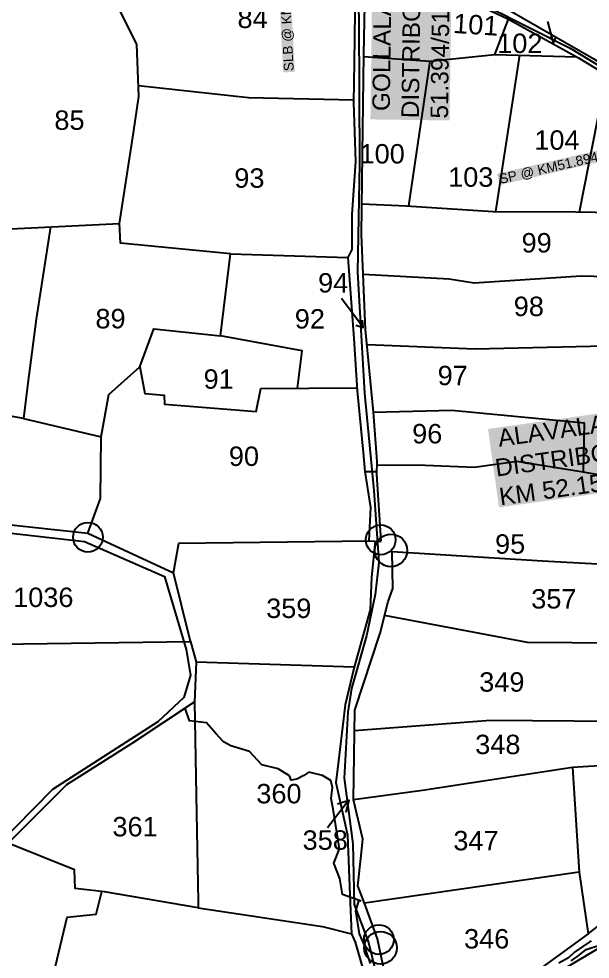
# Model space of a CAD drawing. Header units: inches. Extents: x 206739 to 240559, y 1587423 to 1599564.
# Drawn here: x 210482 to 211071, y 1591389 to 1592358 of the extents above; entities that cross this region are included whole.
import ezdxf

# ---------------------------------------------------------------- set-up
doc = ezdxf.new("R2010")
doc.units = ezdxf.units.IN
doc.header["$MEASUREMENT"] = 0
for name, color, linetype in [('BOUNDRY STONES', 240, 'Continuous'), ('PLOTS', 7, 'Continuous'), ('PLOTS NO', 7, 'Continuous'), ('ROADS', 1, 'Continuous'), ('STREAMS', 4, 'Continuous'), ('STRUCTURE', 5, 'Continuous')]:
    doc.layers.add(name, color=color, linetype=linetype)
doc.styles.get("Standard").update_dxf_attribs({"font": 'arial.ttf'})

msp = doc.modelspace()

# ---------------------------------------------------------------- linework, layer by layer
at = {"layer": 'BOUNDRY STONES', "color": 1}
for centre, radius in [((210553.04404, 1591823.75341), 15.3359), ((210854.66728, 1591821.11643), 15.3359), ((210865.2403, 1591810.1801), 16.76736), ((210852.81755, 1591409.25989), 15.3359), ((210854.55632, 1591400.88601), 16.76736)]:
    msp.add_circle(centre, radius, dxfattribs=at)
at = {"layer": 'PLOTS'}
for points in [[(209907.04102, 1592922.25577), (209988.11636, 1592914.02976), (210073.15037, 1592883.86769), (210173.66562, 1592827.362), (210285.52593, 1592782.92186), (210346.83629, 1592757.21038), (210377.87438, 1592744.61156), (210426.94269, 1592720.13912), (210450.6377, 1592692.20046), (210496.3426, 1592637.42399), (210595.74317, 1592575.88513), (210650.62696, 1592527.08667), (210690.26719, 1592492.1427), (210668.8921, 1592468.62752), (210754.88292, 1592444.08), (210832.50041, 1592426.42878), (210909.87141, 1592393.88206), (210986.23585, 1592357.63125), (211058.49328, 1592317.72813), (211154.99305, 1592258.96155), (211210.24404, 1592219.399), (211322.64867, 1592152.20777), (211447.12032, 1592070.7248)], [(210602.64458, 1592585.57262), (210662.18575, 1592533.68914), (210704.44608, 1592499.36584), (210799.13415, 1592444.58741), (210868.27663, 1592420.80839), (210970.57743, 1592374.37224), (210986.97606, 1592366.92861), (211074.18061, 1592316.51156), (211135.5956, 1592277.95608), (211209.79209, 1592229.08108), (211305.72623, 1592170.20663), (211378.48037, 1592125.89657), (211449.03985, 1592077.4562)], [(210217.46108, 1592196.88393), (210282.66275, 1592193.92866), (210284.45792, 1592161.91046), (210328.19311, 1592150.73058), (210417.73925, 1592145.6869), (210427.29456, 1592138.43846), (210434.65655, 1592140.85015), (210452.20816, 1592140.43642), (210585.50339, 1592147.05098), (210599.81689, 1592240.45622), (210605.55575, 1592277.90612), (210603.50139, 1592331.81581), (210567.5275, 1592402.7237), (210587.49945, 1592443.81845), (210661.96258, 1592436.28866), (210668.8921, 1592468.62752)], [(210824.18534, 1592428.31973), (210828.14765, 1592364.78009), (210827.49072, 1592312.75445), (210826.80968, 1592271.80027), (210828.82618, 1592210.91486), (210824.86575, 1592156.27743), (210824.9037, 1592120.22056), (210820.7098, 1592111.94242), (210826.85954, 1592028.61281), (210830.27841, 1591974.66092), (210836.67582, 1591911.07526), (210838.2388, 1591891.62583), (210843.9851, 1591854.30902), (210842.57347, 1591820.08405), (210855.20872, 1591819.5629)], [(210855.16751, 1591820.0891), (210850.81917, 1591888.85765), (210850.98119, 1591901.72041), (210847.09442, 1591952.72464), (210839.12067, 1592037.63757), (210834.91928, 1592135.6191), (210835.96352, 1592218.8164), (210837.24625, 1592321.01405), (210839.39064, 1592423.53035)], [(210415.22411, 1592405.64203), (210402.54602, 1592367.19808), (210384.498, 1592312.47082), (210358.30074, 1592239.71048), (210328.19311, 1592150.73058), (210321.14946, 1592086.492), (210314.97175, 1592012.34349), (210312.05303, 1591977.31134), (210308.5822, 1591887.6959), (210307.34486, 1591855.74819), (210407.12706, 1591843.85961), (210552.79125, 1591828.01564), (210641.10672, 1591787.20762), (210646.61779, 1591817.84454), (210842.57347, 1591820.08405)], [(210837.21928, 1592318.86514), (210905.31758, 1592314.38743), (210972.20631, 1592321.23027), (210986.23585, 1592357.63125)], [(210972.20631, 1592321.23027), (211056.68545, 1592318.72648)], [(210973.14087, 1592159.30353), (210997.84789, 1592320.47031)], [(210905.31758, 1592314.38743), (210883.43682, 1592165.15477)], [(211059.32907, 1592159.0972), (211087.43286, 1592300.10446)], [(210826.84661, 1592274.02136), (210718.5469, 1592276.48907), (210605.13551, 1592288.93374)], [(210835.31692, 1592167.29963), (210880.85887, 1592165.32813), (210970.37554, 1592159.30817), (211055.8453, 1592159.16453), (211194.24132, 1592156.48992), (211207.81058, 1592221.14148)], [(210486.48278, 1591946.16288), (210312.05303, 1591977.31134), (210211.47023, 1591988.41583), (210121.03627, 1591995.44844), (210128.28657, 1592090.29578), (210137.11893, 1592173.27907), (210137.10984, 1592206.27065), (210155.39584, 1592207.82104)], [(210514.42961, 1592143.52406), (210499.84149, 1592048.28111), (210491.21812, 1591982.36137), (210486.48278, 1591946.16288), (210566.69807, 1591927.24555)], [(210700.03828, 1592115.59326), (210586.56836, 1592126.77641), (210585.56212, 1592147.0539)], [(210769.06299, 1591977.32378), (210773.64383, 1592015.75919), (210689.45958, 1592031.13904), (210700.03828, 1592115.59326), (210820.7098, 1592111.94242)], [(211179.76871, 1592089.58775), (211061.28459, 1592092.57131), (210950.85563, 1592085.55494), (210925.29494, 1592089.53027), (210836.68381, 1592094.46812)], [(210606.53975, 1591999.45378), (210621.00849, 1592038.35655), (210689.45958, 1592031.13904)], [(210840.55338, 1592022.38062), (210952.11631, 1592018.03318), (211085.54264, 1592020.95088), (211127.76292, 1592024.77539), (211167.35302, 1592023.26509)], [(210552.79125, 1591828.01564), (210565.88536, 1591863.59919), (210566.69807, 1591927.24555), (210574.60388, 1591970.91719), (210606.53975, 1591999.45378), (210611.6004, 1591971.96292), (210631.68914, 1591969.98218), (210631.79119, 1591960.91054), (210726.29765, 1591953.4269), (210731.13798, 1591977.12172), (210830.08906, 1591977.6489)], [(210847.09442, 1591952.72464), (210927.88132, 1591954.53575), (211064.13706, 1591941.75883), (211063.24291, 1591890.92966)], [(211223.68193, 1591860.0638), (211144.37134, 1591875.18589), (211102.55254, 1591877.84968), (211082.69726, 1591887.36031), (211063.24291, 1591890.92966), (210995.05951, 1591901.78898), (210951.22795, 1591895.69237), (210900.3623, 1591897.52031), (210850.93613, 1591898.14287)], [(210838.2388, 1591891.62583), (210850.85204, 1591891.46696)], [(211003.77063, 1591355.58136), (211072.88153, 1591396.52388), (211126.80792, 1591428.46961), (211183.88899, 1591443.27561), (211245.94879, 1591460.53786), (211264.78961, 1591465.77853), (211286.2811, 1591494.79184), (211338.7465, 1591510.96343), (211345.83182, 1591521.80036), (211371.18563, 1591538.70077), (211385.63146, 1591562.27298), (211469.39208, 1591666.96876), (211488.62029, 1591683.72491), (211515.4469, 1591700.32446), (211540.05364, 1591700.54817), (211555.05905, 1591684.68386), (211569.88616, 1591716.32268), (211612.13159, 1591751.03696), (211674.35773, 1591802.07139), (211789.62862, 1591849.66998), (211855.28495, 1591869.4678), (211981.56402, 1591808.85163)], [(210848.8911, 1591819.82347), (210845.04693, 1591782.71927), (210843.64106, 1591749.01672), (210827.18887, 1591689.81763), (210818.03315, 1591651.28372), (210810.88415, 1591590.82366), (210808.34295, 1591570.96534), (210816.54906, 1591534.10767), (210820.40858, 1591516.7727), (210822.91735, 1591455.40328), (210824.56643, 1591415.06378), (210828.52054, 1591406.70764), (210841.6869, 1591360.37571)], [(210861.85421, 1591359.43253), (210851.28261, 1591410.179), (210838.02644, 1591446.90412), (210831.19288, 1591464.56962), (210834.68302, 1591495.7469), (210836.24038, 1591512.66697), (210826.60803, 1591553.13762), (210828.1266, 1591645.66273), (210854.00309, 1591725.07107), (210862.46056, 1591757.54895), (210867.24821, 1591771.0399), (210866.37326, 1591809.04652), (211021.44716, 1591799.3686), (211178.82485, 1591791.04516)], [(210387.65801, 1591712.57682), (210658.60811, 1591716.25564), (210641.10672, 1591787.20762)], [(211097.91289, 1591714.64563), (211006.03015, 1591715.36463), (210858.73971, 1591743.26036)], [(210658.60811, 1591716.25564), (210664.40576, 1591695.0111), (210662.934, 1591654.17783), (210664.62684, 1591557.56449), (210666.54027, 1591448.36123), (210666.65396, 1591441.87297), (210570.05681, 1591458.55226), (210539.79548, 1591462.08062), (210539.28272, 1591481.2836), (210470.77441, 1591508.7767), (210531.43254, 1591569.1727), (210598.67792, 1591611.52184), (210662.934, 1591654.17783)], [(210827.18887, 1591689.81763), (210664.40576, 1591695.0111)], [(210827.78502, 1591624.8503), (210967.9278, 1591635.41694), (211097.13644, 1591634.1703)], [(211096.7033, 1591589.27698), (211052.41124, 1591586.73953), (210897.5924, 1591562.95898), (210826.60803, 1591553.13762)], [(211052.41124, 1591586.73953), (211059.08993, 1591478.61276), (210838.02644, 1591446.90412)], [(211059.08993, 1591478.61276), (211068.50779, 1591415.27785), (211169.95596, 1591494.39512)], [(210211.0168, 1591388.40727), (210314.82487, 1591390.64025), (210324.24504, 1591378.26234), (210435.29989, 1591377.83333), (210514.38758, 1591360.16464), (210531.78488, 1591432.42476), (210561.53401, 1591435.48263), (210567.27399, 1591458.87672)], [(210666.65396, 1591441.87297), (210794.57267, 1591422.76142), (210824.56643, 1591415.06378)], [(211068.50779, 1591415.27785), (211009.33116, 1591372.20719), (210984.34624, 1591358.14126), (210932.9451, 1591349.51638), (210865.83756, 1591339.268)]]:
    msp.add_lwpolyline(points, dxfattribs=at)
at = {"layer": 'PLOTS NO'}
for points in [[(211032.58124, 1592333.10626), (211026.99237, 1592355.11697)], [(211029.80874, 1592339.74973), (211032.58124, 1592333.10626), (211034.59204, 1592337.88085)], [(210836.4533, 1592039.72334), (210814.40045, 1592069.62642)], [(210829.12803, 1592042.30413), (210836.4533, 1592039.72334), (210836.07714, 1592047.5492)], [(210821.66655, 1591552.94332), (210799.95882, 1591524.54222)], [(210810.10279, 1591549.19291), (210821.66655, 1591552.94332), (210818.88474, 1591540.26184)]]:
    msp.add_lwpolyline(points, dxfattribs=at)
at = {"layer": 'ROADS', "color": 1}
for points in [[(209907.34033, 1592927.46362), (209983.7727, 1592922.18602), (210041.04192, 1592902.75956), (210129.25209, 1592865.01822), (210236.56306, 1592812.22752), (210328.02931, 1592771.38518), (210435.21072, 1592723.52556), (210477.91833, 1592667.97503), (210500.94716, 1592638.02103), (210591.43955, 1592586.32806), (210685.06226, 1592507.2369), (210786.78453, 1592442.69135), (210849.84554, 1592423.32141), (210922.56947, 1592392.13004), (211049.71694, 1592327.60779), (211138.51865, 1592273.55858), (211234.7367, 1592209.04618), (211373.89084, 1592125.11653), (211448.01556, 1592073.86421)], [(209976.80732, 1591832.82181), (210002.23601, 1591837.42251), (210052.98442, 1591823.47849), (210225.83015, 1591839.8696), (210330.09604, 1591849.75723), (210388.77444, 1591837.52321), (210549.62708, 1591819.47089), (210631.97893, 1591783.32227), (210654.09746, 1591708.0058), (210658.72017, 1591681.63506), (210651.71982, 1591658.70373), (210625.07316, 1591633.56511), (210516.51643, 1591563.83419), (210438.9793, 1591485.37813), (210337.16299, 1591424.6786), (210256.56423, 1591443.17696), (210204.25052, 1591428.63657), (210192.26619, 1591445.38265), (210143.95943, 1591514.23059), (210122.34255, 1591579.91538), (210085.09756, 1591662.06973), (210010.28203, 1591725.65443), (209976.80732, 1591832.82181)]]:
    msp.add_lwpolyline(points, dxfattribs=at)
at = {"layer": 'ROADS'}
msp.add_lwpolyline([(210829.85048, 1592444.28031), (210832.29493, 1592356.30614), (210832.87298, 1592208.81291), (210830.69411, 1592096.71262), (210837.96526, 1591972.08866), (210847.45169, 1591871.8811), (210852.8863, 1591797.87178), (210849.11477, 1591764.6599), (210839.95746, 1591722.07142), (210824.68701, 1591667.93774), (210820.6883, 1591643.55313), (210816.9963, 1591575.55606), (210825.98686, 1591508.08252), (210827.37121, 1591445.57454), (210842.24983, 1591406.15568), (210857.45629, 1591343.27353)], dxfattribs=at)
at = {"layer": 'STREAMS', "color": 4}
for points in [[(210834.68001, 1591449.00574), (210815.47214, 1591455.66894), (210812.65584, 1591472.32414), (210806.42109, 1591487.88921), (210812.2846, 1591502.92421), (210805.83684, 1591543.50491), (210803.5967, 1591554.70795), (210804.93096, 1591566.10372), (210803.11623, 1591573.25947), (210794.84659, 1591578.35657), (210780.60116, 1591581.62694), (210775.55977, 1591578.36175), (210768.12854, 1591574.41341), (210762.40286, 1591573.53446), (210760.55219, 1591577.83753), (210748.97966, 1591585.35386), (210732.3105, 1591589.45558), (210719.38714, 1591603.17075), (210700.17218, 1591608.88135), (210692.60481, 1591613.0186), (210684.85639, 1591621.67565), (210675.23014, 1591632.49616), (210657.60663, 1591634.52196), (210653.24794, 1591647.65375)], [(210832.19121, 1591450.3199), (210828.57637, 1591438.81603), (210832.52088, 1591415.2825), (210837.3916, 1591404.05671), (210840.3591, 1591394.77985), (210843.70244, 1591384.72819)]]:
    msp.add_lwpolyline(points, dxfattribs=at)
at = {"layer": 'STREAMS'}
for points in [[(211071.42125, 1591408.09471), (211054.24932, 1591396.41096), (211048.13701, 1591390.63586), (211038.36406, 1591384.86809)], [(211051.06108, 1591387.24296), (211059.08251, 1591393.38952), (211066.28893, 1591399.00634), (211081.07835, 1591404.02545)]]:
    msp.add_lwpolyline(points, dxfattribs=at)

# ---------------------------------------------------------------- texts
at = {"layer": 'PLOTS'}
for s, p in [('84', (210707.11896, 1592348.32022)), ('102', (210974.71416, 1592322.62465)), ('85', (210518.43463, 1592243.46626)), ('104', (211012.93726, 1592222.95755)), ('100', (210832.87298, 1592208.81291)), ('93', (210703.83108, 1592183.80955)), ('103', (210924.15305, 1592184.8518)), ('99', (210999.84033, 1592117.15638)), ('94', (210790.16351, 1592075.86035)), ('98', (210991.74282, 1592051.64224)), ('89', (210560.75312, 1592038.97631)), ('92', (210766.13072, 1592038.75587)), ('91', (210672.16588, 1591976.7534)), ('97', (210913.33913, 1591980.42168)), ('96', (210887.07421, 1591920.45219)), ('90', (210698.21731, 1591897.22286)), ('95', (210972.50122, 1591806.81018)), ('1036', (210475.96036, 1591751.89799)), ('357', (211009.7611, 1591750.34008)), ('359', (210736.64585, 1591740.59472)), ('349', (210956.18292, 1591664.67903)), ('348', (210952.02702, 1591600.3299)), ('360', (210726.51328, 1591549.62965)), ('361', (210578.25971, 1591515.61782)), ('358', (210774.20454, 1591501.80947)), ('347', (210929.48335, 1591501.23551)), ('346', (210940.54355, 1591400.13135))]:
    msp.add_text(s, height=20, dxfattribs=at).set_placement(p)
msp.add_text('101', height=20, rotation=356.34991019, dxfattribs=at).set_placement((210928.79769, 1592343.3398))
at = {"layer": 'STRUCTURE', "color": 5, "attachment_point": 1, "bg_fill": 1, "box_fill_scale": 1.1, "bg_fill_color": 7, "bg_fill_true_color": 16777215, "bg_fill_transparency": 0}
for s, insert, char_height, width, rotation in [(' GOLLALA GUDUR DISTRIBORTY @ KM 51.394/51.494', (210845.93447, 1592255.99224), 18, 263.5557768, 89.25836871), ('SLB @ KM51.253/51.340', (210755.07683, 1592303.69175, 77), 10, 158.0740791, 92.90845852), ('SP @ KM51.894/51.994', (210975.67058, 1592197.47863, 79), 10, 150.2978172, 13.06602104), (' ALAVALAPADU DISTRIBORTY @ KM KM 52.150/52.300', (210967.26939, 1591933.79217), 18, 263.5557768, 7.96521071)]:
    msp.add_mtext(s, dxfattribs=dict(at, insert=insert, char_height=char_height, width=width, rotation=rotation))

doc.saveas('drawing.dxf')
